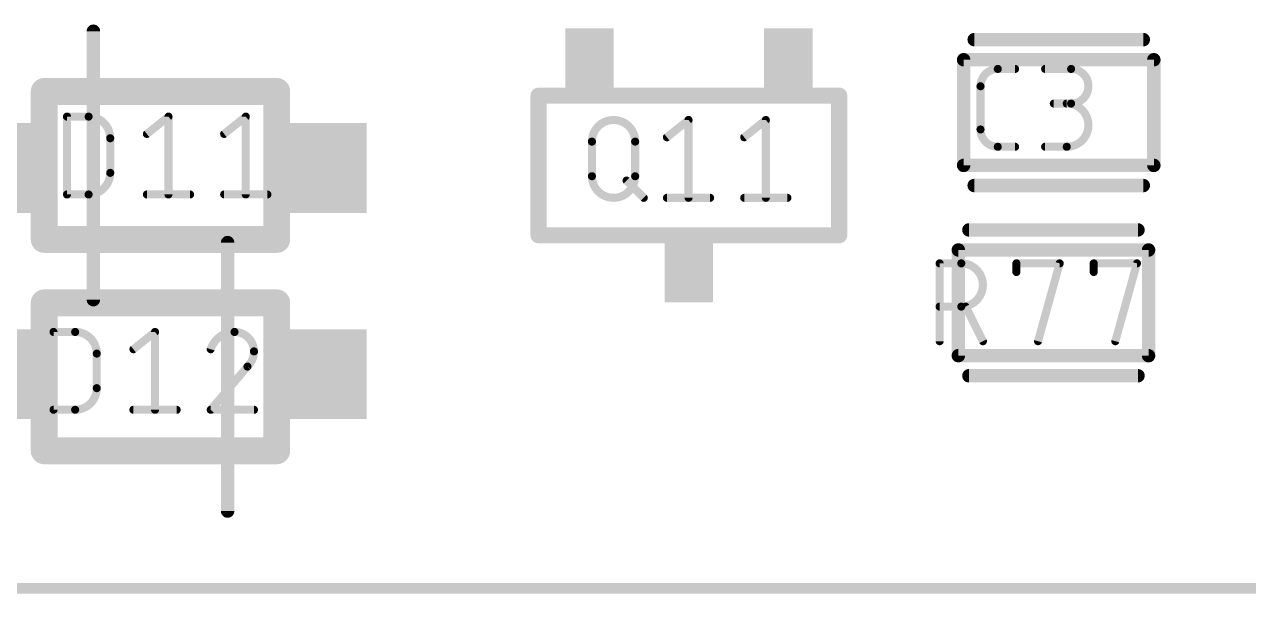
# Model space of a CAD drawing. Extents: x 0 to 107, y -11 to 54.
# Drawn here: x 63.71 to 75.3, y -10.55 to -5.17 of the extents above; entities that cross this region are included whole.
import ezdxf

# ---------------------------------------------------------------- set-up
doc = ezdxf.new("R2010")
doc.units = 0
for name, color, linetype in [('117', 253, 'CONTINUOUS'), ('21', 253, 'CONTINUOUS'), ('51', 253, 'CONTINUOUS')]:
    doc.layers.add(name, color=color, linetype=linetype)

# ---------------------------------------------------------------- blocks, each defined once
blk = doc.blocks.new('RECT')
blk.add_solid([(-0.5, -0.5), (0.5, -0.5), (-0.5, 0.5), (0.5, 0.5)])

msp = doc.modelspace()

# ---------------------------------------------------------------- linework, layer by layer
at = {"layer": '117'}
for points, const_width in [([(72.9234, -5.587, 0.4142), (72.7597, -5.7506)], 0.0762), ([(72.9234, -5.5679, 1), (72.9234, -5.606)], 0.0381), ([(72.9234, -5.606, 1), (72.9234, -5.5679)], 0.0381), ([(73.0871, -5.606, 1), (73.0871, -5.5679)], 0.0381), ([(73.3716, -5.5679, 1), (73.3716, -5.606)], 0.0381), ([(73.6172, -5.5679, 1), (73.6172, -5.606)], 0.0381), ([(73.6172, -5.9143, 1), (73.6172, -5.587)], 0.0762), ([(73.6172, -5.606, 1), (73.6172, -5.5679)], 0.0381), ([(72.7788, -5.7506, 1), (72.7407, -5.7506)], 0.0381), ([(72.7407, -5.7506, 1), (72.7788, -5.7506)], 0.0381), ([(73.4535, -5.8953, 1), (73.4535, -5.9334)], 0.0381), ([(73.5762, -6.3236, 1), (73.5762, -5.9143)], 0.0762), ([(73.5762, -5.8953, 1), (73.5762, -5.9334)], 0.0381), ([(73.6172, -5.8953, 1), (73.6172, -5.9334)], 0.0381), ([(73.6172, -5.9334, 1), (73.6172, -5.8953)], 0.0381), ([(64.1343, -6.0381, 1), (64.0962, -6.0381)], 0.0381), ([(64.1153, -6.0191, 1), (64.1153, -6.0572)], 0.0381), ([(64.5245, -6.2427, 0.4142), (64.3199, -6.0381)], 0.0762), ([(64.3199, -6.0191, 1), (64.3199, -6.0572)], 0.0381), ([(64.3199, -6.0572, 1), (64.3199, -6.0191)], 0.0381), ([(65.0948, -6.0381, 1), (65.0567, -6.0381)], 0.0381), ([(65.0877, -6.053, 1), (65.0639, -6.0232)], 0.0381), ([(65.8263, -6.0381, 1), (65.7882, -6.0381)], 0.0381), ([(65.8192, -6.053, 1), (65.7954, -6.0232)], 0.0381), ([(69.4919, -6.2745, 1), (69.0826, -6.2745)], 0.0762), ([(70.0158, -6.0698, 1), (69.9777, -6.0698)], 0.0381), ([(70.0087, -6.0847, 1), (69.9849, -6.055)], 0.0381), ([(70.7474, -6.0698, 1), (70.7093, -6.0698)], 0.0381), ([(70.7402, -6.0847, 1), (70.7164, -6.055)], 0.0381), ([(72.7597, -6.1599, 0.4142), (72.9234, -6.3236)], 0.0762), ([(72.7788, -6.1599, 1), (72.7407, -6.1599)], 0.0381), ([(64.5435, -6.2427, 1), (64.5054, -6.2427)], 0.0381), ([(64.5054, -6.2427, 1), (64.5435, -6.2427)], 0.0381), ([(64.8593, -6.1869, 1), (64.8831, -6.2167)], 0.0381), ([(65.5908, -6.1869, 1), (65.6146, -6.2167)], 0.0381), ([(69.1017, -6.2745, 1), (69.0636, -6.2745)], 0.0381), ([(69.5109, -6.2745, 1), (69.4728, -6.2745)], 0.0381), ([(69.7803, -6.2187, 1), (69.8041, -6.2484)], 0.0381), ([(70.5118, -6.2187, 1), (70.5356, -6.2484)], 0.0381), ([(72.7407, -6.1599, 1), (72.7788, -6.1599)], 0.0381), ([(69.0636, -6.2745, 1), (69.1017, -6.2745)], 0.0381), ([(69.4728, -6.2745, 1), (69.5109, -6.2745)], 0.0381), ([(72.9234, -6.3045, 1), (72.9234, -6.3426)], 0.0381), ([(72.9234, -6.3426, 1), (72.9234, -6.3045)], 0.0381), ([(73.0871, -6.3426, 1), (73.0871, -6.3045)], 0.0381), ([(73.3716, -6.3045, 1), (73.3716, -6.3426)], 0.0381), ([(73.5762, -6.3045, 1), (73.5762, -6.3426)], 0.0381), ([(73.5762, -6.3426, 1), (73.5762, -6.3045)], 0.0381), ([(64.3199, -6.7747, 0.4142), (64.5245, -6.5701)], 0.0762), ([(64.5435, -6.5701, 1), (64.5054, -6.5701)], 0.0381), ([(64.5054, -6.5701, 1), (64.5435, -6.5701)], 0.0381), ([(69.0826, -6.6018, 1), (69.4919, -6.6018)], 0.0762), ([(69.1017, -6.6018, 1), (69.0636, -6.6018)], 0.0381), ([(69.0636, -6.6018, 1), (69.1017, -6.6018)], 0.0381), ([(69.5109, -6.6018, 1), (69.4728, -6.6018)], 0.0381), ([(69.4728, -6.6018, 1), (69.5109, -6.6018)], 0.0381), ([(69.4235, -6.6293, 1), (69.3965, -6.6562)], 0.0381), ([(64.1153, -6.7557, 1), (64.1153, -6.7938)], 0.0381), ([(64.0962, -6.7747, 1), (64.1343, -6.7747)], 0.0381), ([(64.3199, -6.7557, 1), (64.3199, -6.7937)], 0.0381), ([(64.3199, -6.7938, 1), (64.3199, -6.7557)], 0.0381), ([(64.8712, -6.7557, 1), (64.8712, -6.7938)], 0.0381), ([(65.0567, -6.7747, 1), (65.0948, -6.7747)], 0.0381), ([(65.2804, -6.7938, 1), (65.2804, -6.7557)], 0.0381), ([(65.6027, -6.7557, 1), (65.6027, -6.7938)], 0.0381), ([(65.7882, -6.7747, 1), (65.8263, -6.7747)], 0.0381), ([(66.0119, -6.7938, 1), (66.0119, -6.7557)], 0.0381), ([(69.5602, -6.8199, 1), (69.5872, -6.793)], 0.0381), ([(69.7922, -6.7874, 1), (69.7922, -6.8255)], 0.0381), ([(69.9777, -6.8064, 1), (70.0158, -6.8064)], 0.0381), ([(70.2014, -6.8255, 1), (70.2014, -6.7874)], 0.0381), ([(70.5237, -6.7874, 1), (70.5237, -6.8255)], 0.0381), ([(70.7093, -6.8064, 1), (70.7474, -6.8064)], 0.0381), ([(70.9329, -6.8255, 1), (70.9329, -6.7874)], 0.0381), ([(72.3731, -7.4074, 1), (72.3731, -7.4455)], 0.0381), ([(72.3922, -7.4264, 1), (72.3541, -7.4264)], 0.0381), ([(72.5777, -7.8357, 1), (72.5777, -7.4264)], 0.0762), ([(72.5777, -7.4074, 1), (72.5777, -7.4455)], 0.0381), ([(72.5777, -7.4455, 1), (72.5777, -7.4074)], 0.0381), ([(73.0995, -7.4074, 1), (73.0995, -7.4455)], 0.0381), ([(73.1186, -7.4264, 1), (73.0805, -7.4264)], 0.0381), ([(73.5271, -7.4315, 1), (73.4904, -7.4213)], 0.0381), ([(73.5088, -7.4455, 1), (73.5088, -7.4074)], 0.0381), ([(73.8501, -7.4264, 1), (73.812, -7.4264)], 0.0381), ([(73.8311, -7.4074, 1), (73.8311, -7.4455)], 0.0381), ([(74.2586, -7.4315, 1), (74.2219, -7.4213)], 0.0381), ([(74.2403, -7.4455, 1), (74.2403, -7.4074)], 0.0381), ([(73.0805, -7.5083, 1), (73.1186, -7.5083)], 0.0381), ([(73.812, -7.5083, 1), (73.8501, -7.5083)], 0.0381), ([(72.3731, -7.8166, 1), (72.3731, -7.8547)], 0.0381), ([(72.5777, -7.8166, 1), (72.5777, -7.8547)], 0.0381), ([(72.5777, -7.8547, 1), (72.5777, -7.8166)], 0.0381), ([(72.6357, -7.8271, 1), (72.6016, -7.8442)], 0.0381), ([(64.0071, -8.0753, 1), (63.9691, -8.0753)], 0.0381), ([(63.9881, -8.0563, 1), (63.9881, -8.0944)], 0.0381), ([(64.3973, -8.2799, 0.4142), (64.1927, -8.0753)], 0.0762), ([(64.1927, -8.0563, 1), (64.1927, -8.0944)], 0.0381), ([(64.1927, -8.0944, 1), (64.1927, -8.0563)], 0.0381), ([(64.9677, -8.0753, 1), (64.9296, -8.0753)], 0.0381), ([(64.9605, -8.0902, 1), (64.9367, -8.0604)], 0.0381), ([(65.7006, -8.0753, 0.3252), (65.4755, -8.239)], 0.0762), ([(65.8847, -8.2595, 0.4142), (65.7006, -8.0753)], 0.0762), ([(65.7006, -8.0563, 1), (65.7006, -8.0944)], 0.0381), ([(65.7006, -8.0943, 1), (65.7006, -8.0563)], 0.0381), ([(64.7321, -8.2241, 1), (64.7559, -8.2539)], 0.0381), ([(65.4574, -8.2331, 1), (65.4936, -8.2449)], 0.0381), ([(65.8234, -8.4027, 0.2053), (65.8847, -8.2595)], 0.0762), ([(65.9038, -8.2594, 1), (65.8657, -8.2595)], 0.0381), ([(72.3541, -8.163, 1), (72.3922, -8.163)], 0.0381), ([(72.7653, -8.1716, 1), (72.7994, -8.1545)], 0.0381), ([(73.2858, -8.1579, 1), (73.3225, -8.1681)], 0.0381), ([(74.0173, -8.1579, 1), (74.054, -8.1681)], 0.0381), ([(64.4164, -8.2799, 1), (64.3783, -8.2799)], 0.0381), ([(64.3783, -8.2799, 1), (64.4164, -8.2799)], 0.0381), ([(65.8657, -8.2595, 1), (65.9038, -8.2595)], 0.0381), ([(65.8102, -8.3889, 1), (65.8365, -8.4165)], 0.0381), ([(65.8379, -8.415, 1), (65.8088, -8.3903)], 0.0381), ([(64.1927, -8.8119, 0.4142), (64.3973, -8.6073)], 0.0762), ([(64.4164, -8.6073, 1), (64.3783, -8.6073)], 0.0381), ([(64.3783, -8.6073, 1), (64.4164, -8.6073)], 0.0381), ([(63.9881, -8.7928, 1), (63.9881, -8.8309)], 0.0381), ([(63.9691, -8.8119, 1), (64.0071, -8.8119)], 0.0381), ([(64.1927, -8.7929, 1), (64.1927, -8.8309)], 0.0381), ([(64.1927, -8.8309, 1), (64.1927, -8.7928)], 0.0381), ([(64.744, -8.7928, 1), (64.744, -8.8309)], 0.0381), ([(64.9296, -8.8119, 1), (64.9677, -8.8119)], 0.0381), ([(65.1532, -8.8309, 1), (65.1532, -8.7928)], 0.0381), ([(65.4755, -8.7928, 1), (65.4755, -8.8309)], 0.0381), ([(65.461, -8.7996, 1), (65.49, -8.8242)], 0.0381), ([(65.8847, -8.8309, 1), (65.8847, -8.7928)], 0.0381)]:
    msp.add_lwpolyline(points, format="xyb", dxfattribs=dict(at, const_width=const_width))
for points, const_width in [([(72.9234, -5.587), (73.0871, -5.587)], 0.0762), ([(73.3716, -5.587), (73.6172, -5.587)], 0.0762), ([(72.7597, -6.1599), (72.7597, -5.7506)], 0.0762), ([(73.6172, -5.9143), (73.4535, -5.9143)], 0.0762), ([(64.1153, -6.7747), (64.1153, -6.0381)], 0.0762), ([(64.1153, -6.0381), (64.3199, -6.0381)], 0.0762), ([(64.8712, -6.2018), (65.0758, -6.0381)], 0.0762), ([(65.0758, -6.0381), (65.0758, -6.7747)], 0.0762), ([(65.6027, -6.2018), (65.8073, -6.0381)], 0.0762), ([(65.8073, -6.0381), (65.8073, -6.7747)], 0.0762), ([(69.7922, -6.2335), (69.9968, -6.0698)], 0.0762), ([(69.9968, -6.0698), (69.9968, -6.8064)], 0.0762), ([(70.5237, -6.2335), (70.7283, -6.0698)], 0.0762), ([(70.7283, -6.0698), (70.7283, -6.8064)], 0.0762), ([(64.5245, -6.2427), (64.5245, -6.5701)], 0.0762), ([(69.0826, -6.6018), (69.0826, -6.2745)], 0.0762), ([(69.4919, -6.2745), (69.4919, -6.6018)], 0.0762), ([(73.0871, -6.3236), (72.9234, -6.3236)], 0.0762), ([(73.3716, -6.3236), (73.5762, -6.3236)], 0.0762), ([(69.41, -6.6428), (69.5737, -6.8064)], 0.0762), ([(64.3199, -6.7747), (64.1153, -6.7747)], 0.0762), ([(64.8712, -6.7747), (65.2804, -6.7747)], 0.0762), ([(65.6027, -6.7747), (66.0119, -6.7747)], 0.0762), ([(69.7922, -6.8064), (70.2014, -6.8064)], 0.0762), ([(70.5237, -6.8064), (70.9329, -6.8064)], 0.0762), ([(72.3731, -8.163), (72.3731, -7.4264)], 0.0762), ([(72.3731, -7.4264), (72.5777, -7.4264)], 0.0762), ([(73.0995, -7.5083), (73.0995, -7.4264)], 0.0762), ([(73.0995, -7.4264), (73.5088, -7.4264)], 0.0762), ([(73.5088, -7.4264), (73.3041, -8.163)], 0.0762), ([(73.8311, -7.5083), (73.8311, -7.4264)], 0.0762), ([(73.8311, -7.4264), (74.2403, -7.4264)], 0.0762), ([(74.2403, -7.4264), (74.0357, -8.163)], 0.0762), ([(72.5777, -7.8357), (72.3731, -7.8357)], 0.0762), ([(72.7824, -8.163), (72.6187, -7.8357)], 0.0762), ([(63.9881, -8.8119), (63.9881, -8.0753)], 0.0762), ([(63.9881, -8.0753), (64.1927, -8.0753)], 0.0762), ([(64.744, -8.239), (64.9486, -8.0753)], 0.0762), ([(64.9486, -8.0753), (64.9486, -8.8119)], 0.0762), ([(64.3973, -8.2799), (64.3973, -8.6073)], 0.0762), ([(65.8234, -8.4027), (65.4755, -8.8119)], 0.0762), ([(64.1927, -8.8119), (63.9881, -8.8119)], 0.0762), ([(64.744, -8.8119), (65.1532, -8.8119)], 0.0762), ([(65.4755, -8.8119), (65.8847, -8.8119)], 0.0762), ([(1.5, -10.5), (105, -10.5)], 0.1)]:
    msp.add_lwpolyline(points, dxfattribs=dict(at, const_width=const_width))
at = {"layer": '21', "const_width": 0.127}
for points in [[(64.365, -5.23), (64.365, -7.77)], [(72.7, -5.31), (74.3, -5.31)], [(72.7, -6.69), (74.3, -6.69)], [(72.65, -7.11), (74.25, -7.11)], [(65.635, -9.77), (65.635, -7.23)], [(72.65, -8.49), (74.25, -8.49)]]:
    msp.add_lwpolyline(points, dxfattribs=at)
at = {"layer": '21', "const_width": 0.0635}
for points in [[(64.3968, -5.23, 1), (64.3333, -5.23)], [(72.7, -5.2783, 1), (72.7, -5.3418)], [(74.3, -5.3418, 1), (74.3, -5.2783)], [(72.7, -6.6583, 1), (72.7, -6.7218)], [(74.3, -6.7218, 1), (74.3, -6.6583)], [(72.65, -7.0783, 1), (72.65, -7.1418)], [(74.25, -7.1418, 1), (74.25, -7.0783)], [(65.6668, -7.23, 1), (65.6033, -7.23)], [(64.3333, -7.77, 1), (64.3968, -7.77)], [(72.65, -8.4582, 1), (72.65, -8.5218)], [(74.25, -8.5218, 1), (74.25, -8.4582)], [(65.6033, -9.77, 1), (65.6668, -9.77)]]:
    msp.add_lwpolyline(points, format="xyb", dxfattribs=at)
at = {"layer": '51'}
for points, const_width in [([(72.6, -5.5), (74.4, -5.5)], 0.127), ([(72.6, -5.5), (72.6, -6.5)], 0.127), ([(74.4, -5.5), (74.4, -6.5)], 0.127), ([(63.9, -5.8), (66.1, -5.8)], 0.254), ([(63.9, -7.2), (63.9, -5.8)], 0.254), ([(66.1, -5.8), (66.1, -7.2)], 0.254), ([(68.5776, -7.1604), (68.5776, -5.8396)], 0.1524), ([(68.5776, -5.8396), (71.4224, -5.8396)], 0.1524), ([(71.4224, -5.8396), (71.4224, -7.1604)], 0.1524), ([(72.6, -6.5), (74.4, -6.5)], 0.127), ([(66.1, -7.2), (63.9, -7.2)], 0.254), ([(71.4224, -7.1604), (68.5776, -7.1604)], 0.1524), ([(72.55, -7.3), (74.35, -7.3)], 0.127), ([(72.55, -7.3), (72.55, -8.3)], 0.127), ([(74.35, -7.3), (74.35, -8.3)], 0.127), ([(63.9, -9.2), (63.9, -7.8)], 0.254), ([(63.9, -7.8), (66.1, -7.8)], 0.254), ([(66.1, -7.8), (66.1, -9.2)], 0.254), ([(72.55, -8.3), (74.35, -8.3)], 0.127), ([(66.1, -9.2), (63.9, -9.2)], 0.254)]:
    msp.add_lwpolyline(points, dxfattribs=dict(at, const_width=const_width))
for points, const_width in [([(72.6318, -5.5, 1), (72.5683, -5.5)], 0.0635), ([(72.6, -5.4683, 1), (72.6, -5.5317)], 0.0635), ([(74.4318, -5.5, 1), (74.3683, -5.5)], 0.0635), ([(74.4, -5.5317, 1), (74.4, -5.4683)], 0.0635), ([(63.9, -5.7365, 1), (63.9, -5.8635)], 0.127), ([(63.9635, -5.8, 1), (63.8365, -5.8)], 0.127), ([(66.1635, -5.8, 1), (66.0365, -5.8)], 0.127), ([(66.1, -5.8635, 1), (66.1, -5.7365)], 0.127), ([(68.6157, -5.8396, 1), (68.5395, -5.8396)], 0.0762), ([(68.5776, -5.8015, 1), (68.5776, -5.8777)], 0.0762), ([(71.4605, -5.8396, 1), (71.3843, -5.8396)], 0.0762), ([(71.4224, -5.8777, 1), (71.4224, -5.8015)], 0.0762), ([(72.6, -6.4683, 1), (72.6, -6.5317)], 0.0635), ([(72.5683, -6.5, 1), (72.6318, -6.5)], 0.0635), ([(74.3683, -6.5, 1), (74.4318, -6.5)], 0.0635), ([(74.4, -6.5317, 1), (74.4, -6.4683)], 0.0635), ([(63.9, -7.1365, 1), (63.9, -7.2635)], 0.127), ([(63.8365, -7.2, 1), (63.9635, -7.2)], 0.127), ([(66.0365, -7.2, 1), (66.1635, -7.2)], 0.127), ([(66.1, -7.2635, 1), (66.1, -7.1365)], 0.127), ([(68.5776, -7.1223, 1), (68.5776, -7.1985)], 0.0762), ([(68.5395, -7.1604, 1), (68.6157, -7.1604)], 0.0762), ([(71.3843, -7.1604, 1), (71.4605, -7.1604)], 0.0762), ([(71.4224, -7.1985, 1), (71.4224, -7.1223)], 0.0762), ([(72.5817, -7.3, 1), (72.5182, -7.3)], 0.0635), ([(72.55, -7.2683, 1), (72.55, -7.3318)], 0.0635), ([(74.3818, -7.3, 1), (74.3183, -7.3)], 0.0635), ([(74.35, -7.3318, 1), (74.35, -7.2683)], 0.0635), ([(63.9635, -7.8, 1), (63.8365, -7.8)], 0.127), ([(63.9, -7.7365, 1), (63.9, -7.8635)], 0.127), ([(66.1635, -7.8, 1), (66.0365, -7.8)], 0.127), ([(66.1, -7.8635, 1), (66.1, -7.7365)], 0.127), ([(72.5182, -8.3, 1), (72.5817, -8.3)], 0.0635), ([(72.55, -8.2683, 1), (72.55, -8.3318)], 0.0635), ([(74.3183, -8.3, 1), (74.3818, -8.3)], 0.0635), ([(74.35, -8.3318, 1), (74.35, -8.2683)], 0.0635), ([(63.9, -9.1365, 1), (63.9, -9.2635)], 0.127), ([(63.8365, -9.2, 1), (63.9635, -9.2)], 0.127), ([(66.0365, -9.2, 1), (66.1635, -9.2)], 0.127), ([(66.1, -9.2635, 1), (66.1, -9.1365)], 0.127)]:
    msp.add_lwpolyline(points, format="xyb", dxfattribs=dict(at, const_width=const_width))

# ---------------------------------------------------------------- block references
at = {"layer": '51', "rotation": 180}
for p, xscale, yscale in [((69.0598, -5.496), 0.4564, 0.5857), ((70.9406, -5.4958), 0.4588, 0.5859), ((70, -7.5034), 0.4573, 0.584), ((63.425, -8.475), 0.75, 0.85), ((66.575, -8.475), 0.75, 0.85)]:
    msp.add_blockref('RECT', p, dxfattribs=dict(at, xscale=xscale, yscale=yscale))
at = {"layer": '51', "xscale": 0.75, "yscale": 0.85}
for p in [(63.425, -6.525), (66.575, -6.525)]:
    msp.add_blockref('RECT', p, dxfattribs=at)

doc.saveas('drawing.dxf')
